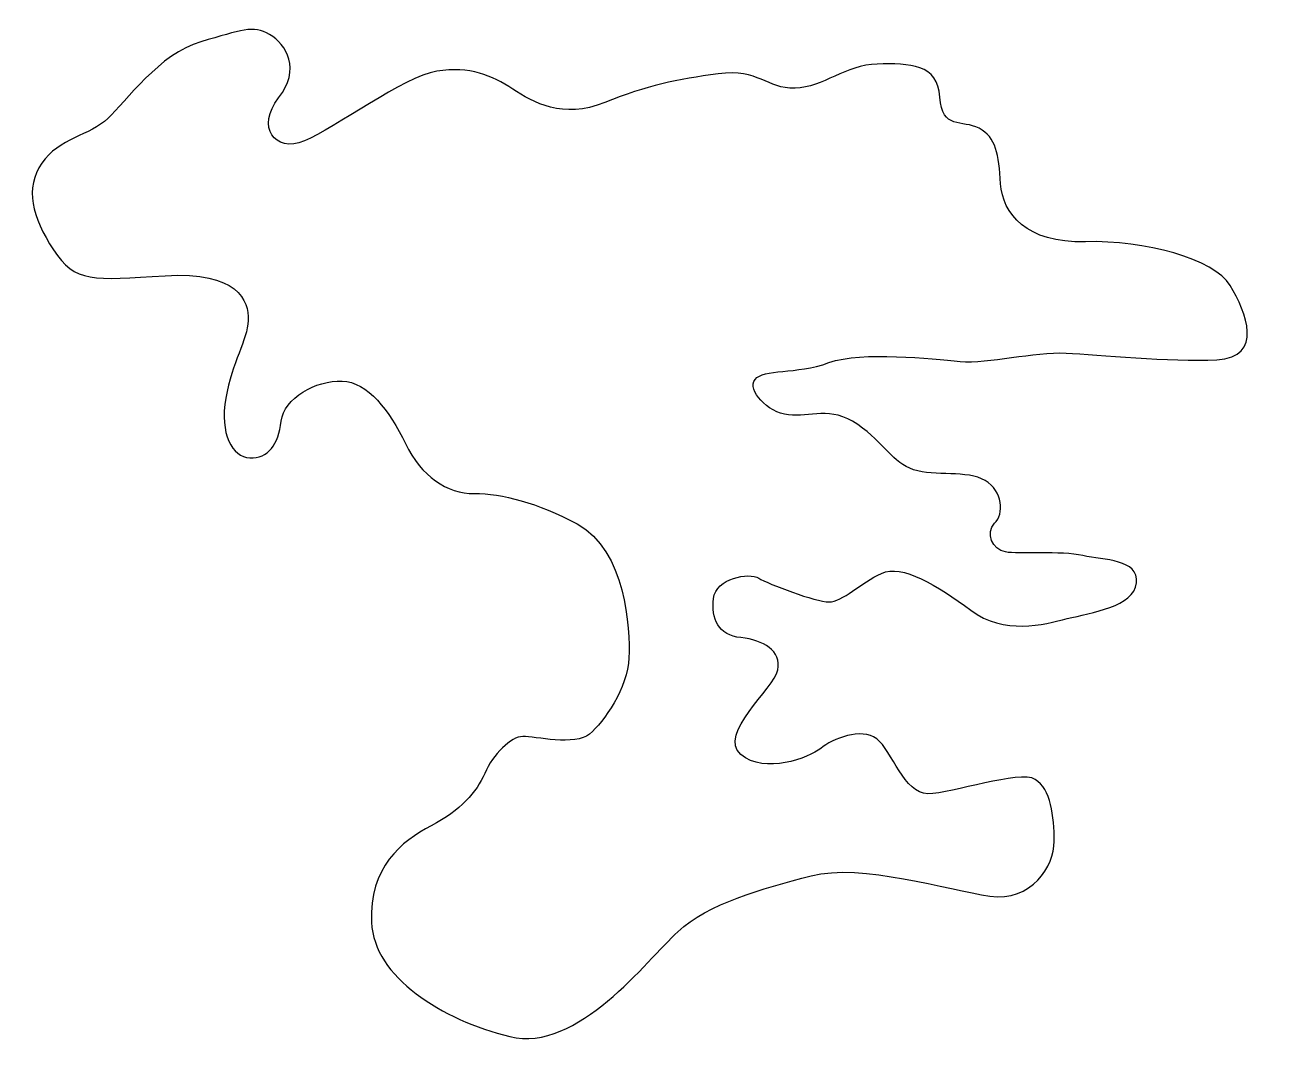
# Model space of a CAD drawing. Extents: x 44 to 167, y 98 to 199.
import ezdxf

# ---------------------------------------------------------------- set-up
doc = ezdxf.new("R2010")
doc.units = 0
doc.layers.add('LAYER_1', color=160, linetype='Continuous')

msp = doc.modelspace()

# ---------------------------------------------------------------- linework, layer by layer
at = {"layer": 'LAYER_1', "color": 7}
msp.add_open_spline([(146.99, 166.78), (143.79, 166.93), (139.35, 165.72), (136.53, 165.96), (133.71, 166.19), (126.89, 167.02), (123.59, 165.84), (120.3, 164.66), (117.13, 165.25), (116.3, 164.19), (115.48, 163.14), (117.48, 160.9), (119.6, 160.67), (121.71, 160.43), (123.71, 161.61), (126.42, 159.73), (129.12, 157.84), (129.83, 155.96), (131.94, 155.26), (134.06, 154.55), (137.23, 155.26), (139, 154.2), (140.76, 153.14), (140.88, 150.91), (139.94, 149.97), (139, 149.02), (139.7, 147.38), (141, 147.14), (142.29, 146.91), (146.52, 147.26), (148.64, 146.79), (150.76, 146.32), (154.17, 146.44), (153.93, 144.09), (153.7, 141.73), (149.46, 141.15), (147.11, 140.56), (144.76, 139.97), (140.88, 138.91), (137.59, 141.38), (134.29, 143.85), (130.77, 145.97), (128.77, 145.03), (126.77, 144.09), (124.89, 142.2), (123.59, 142.2), (122.3, 142.2), (117.6, 143.97), (116.66, 144.56), (115.71, 145.14), (112.42, 144.56), (112.19, 142.56), (111.95, 140.56), (112.66, 138.91), (114.89, 138.68), (117.13, 138.44), (118.89, 137.38), (118.54, 135.5), (118.18, 133.62), (112.54, 129.15), (114.89, 127.15), (117.24, 125.15), (121.59, 126.8), (122.77, 127.74), (123.95, 128.68), (126.77, 129.86), (128.3, 128.68), (129.83, 127.51), (131, 123.27), (133.35, 123.27), (135.71, 123.27), (142.41, 125.62), (143.94, 124.68), (145.47, 123.74), (145.82, 121.04), (145.82, 118.57), (145.82, 116.1), (143.58, 112.57), (139.47, 113.16), (135.35, 113.75), (126.77, 116.45), (121.83, 115.16), (116.89, 113.86), (111.72, 112.45), (108.66, 109.63), (105.6, 106.81), (98.78, 97.64), (92.08, 99.28), (85.38, 100.93), (78.67, 105.16), (78.44, 110.57), (78.2, 115.98), (81.38, 118.57), (84.32, 120.1), (87.26, 121.63), (88.79, 123.39), (89.61, 125.27), (90.43, 127.15), (92.2, 128.92), (93.37, 128.92), (94.55, 128.92), (98.55, 127.98), (99.96, 129.15), (101.37, 130.33), (103.72, 133.74), (103.84, 136.68), (103.96, 139.62), (103.56, 147.27), (98.72, 149.91), (94.84, 152.02), (91.31, 152.91), (88.58, 152.91), (85.85, 152.91), (83.38, 154.58), (81.79, 157.84), (80.2, 161.11), (78.08, 163.93), (75.53, 164.02), (72.97, 164.11), (69.79, 162.34), (69.53, 160.05), (69.27, 157.76), (68.21, 156.34), (66.44, 156.43), (64.68, 156.52), (63.44, 158.81), (64.06, 162.34), (64.68, 165.87), (66.18, 168.07), (66.27, 170.01), (66.35, 171.96), (65.21, 174.87), (58.06, 174.42), (50.92, 173.98), (49.16, 173.72), (47.04, 176.98), (44.92, 180.25), (44.22, 183.07), (45.89, 185.54), (47.57, 188.01), (50.66, 188.27), (52.42, 189.95), (54.18, 191.62), (57.54, 196.38), (61.59, 197.53), (65.65, 198.68), (66.71, 199.21), (68.38, 198.24), (70.06, 197.27), (71.47, 194.8), (69.27, 191.98), (67.06, 189.15), (68.82, 186.51), (71.82, 187.74), (74.82, 188.98), (81.61, 194.09), (84.88, 194.62), (88.14, 195.15), (90.34, 194.18), (92.37, 192.86), (94.4, 191.53), (97.31, 189.86), (101.46, 191.53), (105.6, 193.21), (108.6, 193.83), (112.66, 194.36), (116.71, 194.89), (117.42, 192.86), (120.24, 192.95), (123.06, 193.03), (125.18, 195.24), (128.36, 195.33), (131.53, 195.41), (134.35, 195.33), (134.53, 192.06), (134.71, 188.8), (136.73, 189.86), (138.41, 188.98), (140.09, 188.09), (140.35, 186.42), (140.53, 183.51), (140.7, 180.6), (143.08, 177.6), (148.9, 177.78), (154.73, 177.95), (161.6, 176.1), (163.19, 173.45), (164.78, 170.81), (166.54, 166.4), (161.87, 166.13), (157.2, 165.87), (150.2, 166.63), (146.99, 166.78)], degree=3, knots=[0, 0, 0, 0, 1, 1, 1, 2, 2, 2, 3, 3, 3, 4, 4, 4, 5, 5, 5, 6, 6, 6, 7, 7, 7, 8, 8, 8, 9, 9, 9, 10, 10, 10, 11, 11, 11, 12, 12, 12, 13, 13, 13, 14, 14, 14, 15, 15, 15, 16, 16, 16, 17, 17, 17, 18, 18, 18, 19, 19, 19, 20, 20, 20, 21, 21, 21, 22, 22, 22, 23, 23, 23, 24, 24, 24, 25, 25, 25, 26, 26, 26, 27, 27, 27, 28, 28, 28, 29, 29, 29, 30, 30, 30, 31, 31, 31, 32, 32, 32, 33, 33, 33, 34, 34, 34, 35, 35, 35, 36, 36, 36, 37, 37, 37, 38, 38, 38, 39, 39, 39, 40, 40, 40, 41, 41, 41, 42, 42, 42, 43, 43, 43, 44, 44, 44, 45, 45, 45, 46, 46, 46, 47, 47, 47, 48, 48, 48, 49, 49, 49, 50, 50, 50, 51, 51, 51, 52, 52, 52, 53, 53, 53, 54, 54, 54, 55, 55, 55, 56, 56, 56, 57, 57, 57, 58, 58, 58, 59, 59, 59, 60, 60, 60, 61, 61, 61, 62, 62, 62, 63, 63, 63, 64, 64, 64, 64], dxfattribs=at)

doc.saveas('drawing.dxf')
